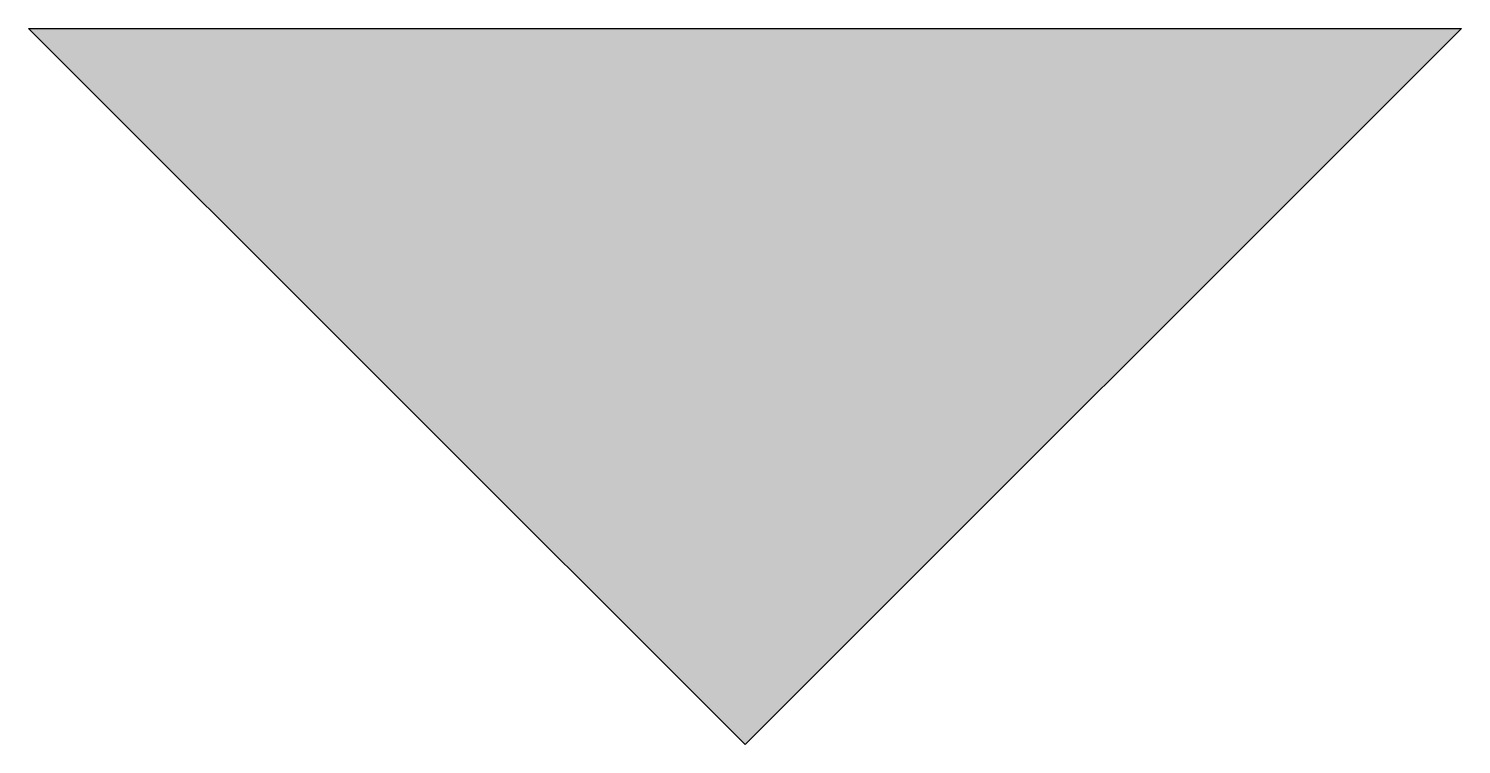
# Model space of a CAD drawing. Extents: x -1 to 1, y -1 to 0.
import ezdxf

# ---------------------------------------------------------------- set-up
doc = ezdxf.new("R2010")
doc.units = 0

msp = doc.modelspace()

# ---------------------------------------------------------------- hatches: boundary and pattern name
msp.add_hatch(color=256).paths.add_polyline_path([(-1, 0), (0, -1), (1, 0)])

# ---------------------------------------------------------------- linework, layer by layer
for p, q in [((-1, 0), (1, 0)), ((0, -1), (-1, 0)), ((1, 0), (0, -1))]:
    msp.add_line(p, q)

doc.saveas('drawing.dxf')
